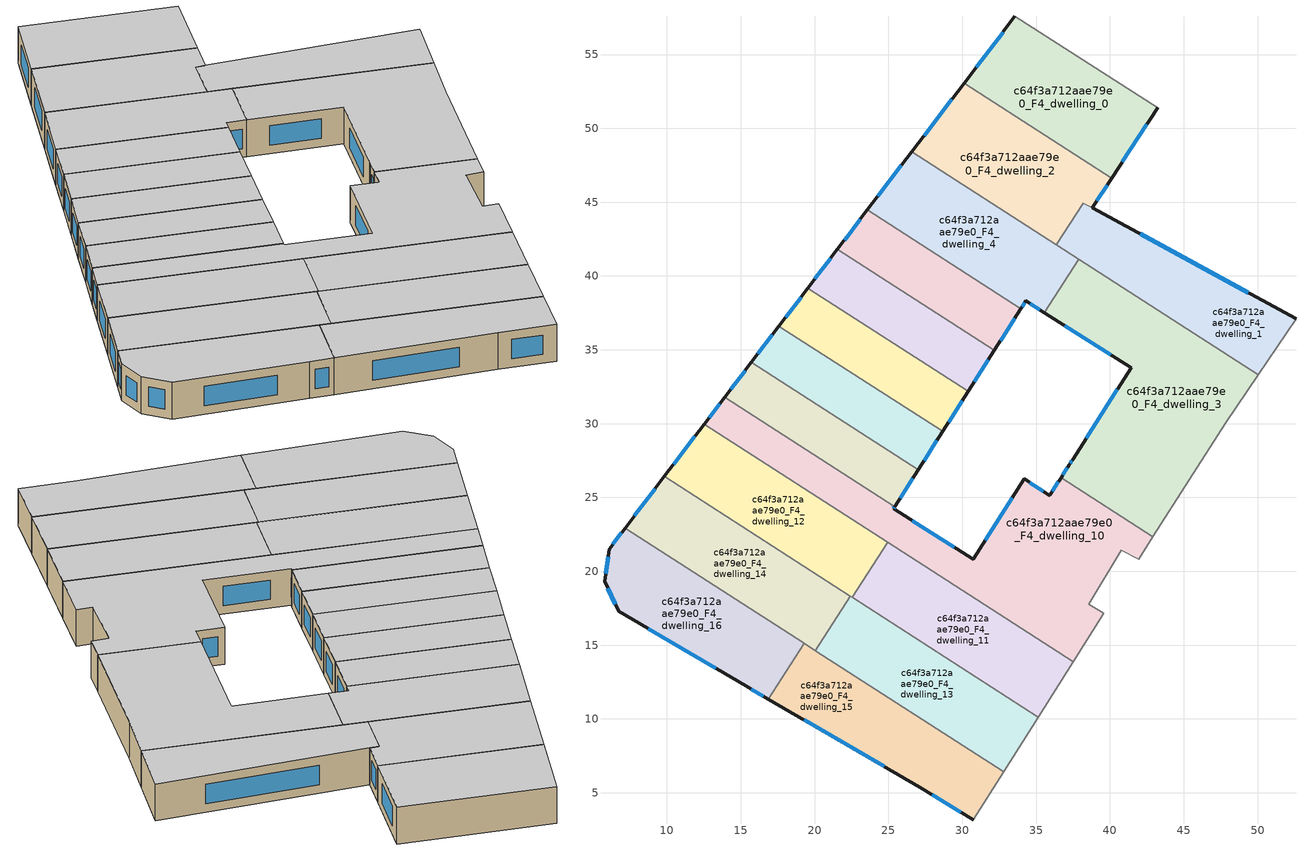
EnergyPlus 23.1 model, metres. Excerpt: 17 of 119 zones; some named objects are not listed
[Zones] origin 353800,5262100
c64f3a712aae79e0_F4_dwelling_0
 floor to c64f3a712aae79e0_F3_dwelling_0 (EU_floor_Construction): 43.23,51.41 40.11,46.62 30.12,53.06 33.57,57.59 z12
 wall outside (EU_wall_Construction): 33.57,57.59 30.12,53.06 / 40.11,46.62 43.23,51.41 z12:15
 wall to c64f3a712aae79e0_F4_dwelling_2 (EU_wall_Construction): 30.12,53.06 40.11,46.62 z12:15
 wall adiabatic (EU_wall_Construction): 43.23,51.41 33.57,57.59 z12:15
 window (EU_Window_Construction): 32.76,56.52 30.93,54.12 / 40.84,47.75 42.5,50.28 z12.7:14.3
 ceiling to c64f3a712aae79e0_F5_dwelling_0 (EU_floor_Construction): 40.11,46.62 43.23,51.41 33.57,57.59 30.12,53.06 z15
c64f3a712aae79e0_F4_dwelling_1
 floor to c64f3a712aae79e0_F3_dwelling_1 (EU_floor_Construction): 52.6,37.12 50.03,33.32 36.37,42.11 38.2,44.94 38.81,44.61 z12
 wall outside (EU_wall_Construction): 52.6,37.12 38.81,44.61 z12:15
 wall adiabatic (EU_wall_Construction): 50.03,33.32 52.6,37.12 z12:15
 wall to c64f3a712aae79e0_F4_dwelling_3 (EU_wall_Construction): 37.89,41.13 50.03,33.32 z12:15
 wall to c64f3a712aae79e0_F4_dwelling_2 (EU_wall_Construction): 38.81,44.61 38.2,44.94 36.37,42.11 z12:15
 wall to c64f3a712aae79e0_F4_dwelling_4 (EU_wall_Construction): 36.37,42.11 37.89,41.13 z12:15
 window (EU_Window_Construction): 49.36,38.88 42.05,42.85 z12.7:14.3
 ceiling to c64f3a712aae79e0_F5_dwelling_1 (EU_floor_Construction): 50.03,33.32 52.6,37.12 38.81,44.61 38.2,44.94 36.37,42.11 z15
c64f3a712aae79e0_F4_dwelling_10
 floor to c64f3a712aae79e0_F3_dwelling_10 (EU_floor_Construction): 36.69,26.34 42.91,22.34 41.93,20.82 40.77,21.42 38.55,17.75 39.58,17.15 37.52,13.89 12.53,29.97 13.91,31.79 25.43,24.38 25.34,24.24 30.73,20.82 34.18,26.26 35.9,25.16 35.92,25.15 z12
 wall outside (EU_wall_Construction): 13.91,31.79 12.53,29.97 / 36.69,26.34 35.92,25.15 35.9,25.16 34.18,26.26 30.73,20.82 25.34,24.24 25.43,24.38 z12:15
 wall adiabatic (EU_wall_Construction): 37.52,13.89 39.58,17.15 38.55,17.75 40.77,21.42 41.93,20.82 42.91,22.34 z12:15
 wall to c64f3a712aae79e0_F4_dwelling_9 (EU_wall_Construction): 25.43,24.38 13.91,31.79 z12:15
 wall to c64f3a712aae79e0_F4_dwelling_3 (EU_wall_Construction): 42.91,22.34 36.69,26.34 z12:15
 wall to c64f3a712aae79e0_F4_dwelling_11 (EU_wall_Construction): 24.96,21.97 37.52,13.89 z12:15
 wall to c64f3a712aae79e0_F4_dwelling_12 (EU_wall_Construction): 12.53,29.97 24.96,21.97 z12:15
 window (EU_Window_Construction): 13.59,31.36 12.85,30.4 / 25.36,24.27 25.41,24.34 / 29.46,21.62 26.61,23.44 / 33.37,24.98 31.54,22.09 / 35.49,25.42 34.58,26 / 36.51,26.06 36.1,25.43 z12.7:14.3
 ceiling to c64f3a712aae79e0_F5_dwelling_10 (EU_floor_Construction): 39.58,17.15 38.55,17.75 40.77,21.42 41.93,20.82 42.91,22.34 36.69,26.34 35.92,25.15 35.9,25.16 34.18,26.26 30.73,20.82 25.34,24.24 25.43,24.38 13.91,31.79 12.53,29.97 37.52,13.89 z15
c64f3a712aae79e0_F4_dwelling_11
 floor to c64f3a712aae79e0_F3_dwelling_11 (EU_floor_Construction): 37.52,13.89 35.15,10.13 22.55,18.24 24.96,21.97 z12
 wall adiabatic (EU_wall_Construction): 35.15,10.13 37.52,13.89 z12:15
 wall to c64f3a712aae79e0_F4_dwelling_12 (EU_wall_Construction): 24.96,21.97 22.55,18.24 z12:15
 wall to c64f3a712aae79e0_F4_dwelling_13 (EU_wall_Construction): 22.55,18.24 35.15,10.13 z12:15
 ceiling to c64f3a712aae79e0_F5_dwelling_11 (EU_floor_Construction): 35.15,10.13 37.52,13.89 24.96,21.97 22.55,18.24 z15
c64f3a712aae79e0_F4_dwelling_12
 floor to c64f3a712aae79e0_F3_dwelling_12 (EU_floor_Construction): 24.96,21.97 22.55,18.24 9.83,26.43 12.53,29.97 z12
 wall outside (EU_wall_Construction): 12.53,29.97 9.83,26.43 z12:15
 wall to c64f3a712aae79e0_F4_dwelling_14 (EU_wall_Construction): 9.83,26.43 22.42,18.32 z12:15
 wall to c64f3a712aae79e0_F4_dwelling_13 (EU_wall_Construction): 22.42,18.32 22.55,18.24 z12:15
 window (EU_Window_Construction): 11.89,29.14 10.46,27.26 z12.7:14.3
 ceiling to c64f3a712aae79e0_F5_dwelling_12 (EU_floor_Construction): 22.55,18.24 24.96,21.97 12.53,29.97 9.83,26.43 z15
c64f3a712aae79e0_F4_dwelling_13
 floor to c64f3a712aae79e0_F3_dwelling_13 (EU_floor_Construction): 35.15,10.13 32.8,6.42 20.05,14.64 22.42,18.32 z12
 wall adiabatic (EU_wall_Construction): 32.8,6.42 35.15,10.13 z12:15
 wall to c64f3a712aae79e0_F4_dwelling_14 (EU_wall_Construction): 22.42,18.32 20.05,14.64 z12:15
 wall to c64f3a712aae79e0_F4_dwelling_15 (EU_wall_Construction): 20.05,14.64 32.8,6.42 z12:15
 ceiling to c64f3a712aae79e0_F5_dwelling_13 (EU_floor_Construction): 32.8,6.42 35.15,10.13 22.42,18.32 20.05,14.64 z15
c64f3a712aae79e0_F4_dwelling_14
 floor to c64f3a712aae79e0_F3_dwelling_14 (EU_floor_Construction): 22.42,18.32 20.05,14.64 7.16,22.93 9.83,26.43 z12
 wall outside (EU_wall_Construction): 9.83,26.43 7.16,22.93 z12:15
 wall to c64f3a712aae79e0_F4_dwelling_16 (EU_wall_Construction): 7.16,22.93 19.3,15.12 z12:15
 wall to c64f3a712aae79e0_F4_dwelling_15 (EU_wall_Construction): 19.3,15.12 20.05,14.64 z12:15
 window (EU_Window_Construction): 9.2,25.61 7.79,23.75 z12.7:14.3
 ceiling to c64f3a712aae79e0_F5_dwelling_14 (EU_floor_Construction): 20.05,14.64 22.42,18.32 9.83,26.43 7.16,22.93 z15
c64f3a712aae79e0_F4_dwelling_15
 floor to c64f3a712aae79e0_F3_dwelling_15 (EU_floor_Construction): 32.8,6.42 30.75,3.18 27.12,5.38 16.87,11.34 19.3,15.12 z12
 wall outside (EU_wall_Construction): 16.87,11.34 27.12,5.38 30.75,3.18 z12:15
 wall to c64f3a712aae79e0_F4_dwelling_16 (EU_wall_Construction): 19.3,15.12 16.87,11.34 z12:15
 wall adiabatic (EU_wall_Construction): 30.75,3.18 32.8,6.42 z12:15
 window (EU_Window_Construction): 27.98,4.87 29.9,3.7 / 19.28,9.94 24.72,6.78 z12.7:14.3
 ceiling to c64f3a712aae79e0_F5_dwelling_15 (EU_floor_Construction): 30.75,3.18 32.8,6.42 19.3,15.12 16.87,11.34 27.12,5.38 z15
c64f3a712aae79e0_F4_dwelling_16
 floor to c64f3a712aae79e0_F3_dwelling_16 (EU_floor_Construction): 19.3,15.12 16.87,11.34 15.33,12.24 6.73,17.29 5.77,19.33 6.08,21.51 7.16,22.93 z12
 wall outside (EU_wall_Construction): 7.16,22.93 6.08,21.51 5.77,19.33 6.73,17.29 15.33,12.24 16.87,11.34 z12:15
 window (EU_Window_Construction): 15.69,12.03 16.51,11.55 / 8.75,16.1 13.31,13.43 / 5.99,18.85 6.5,17.77 / 6.01,21 5.84,19.84 / 6.91,22.6 6.33,21.84 z12.7:14.3
 ceiling to c64f3a712aae79e0_F5_dwelling_16 (EU_floor_Construction): 16.87,11.34 19.3,15.12 7.16,22.93 6.08,21.51 5.77,19.33 6.73,17.29 15.33,12.24 z15
c64f3a712aae79e0_F4_dwelling_2
 floor to c64f3a712aae79e0_F3_dwelling_2 (EU_floor_Construction): 40.11,46.62 38.81,44.61 38.2,44.94 36.37,42.11 26.58,48.41 30.12,53.06 z12
 wall outside (EU_wall_Construction): 30.12,53.06 26.58,48.41 / 38.81,44.61 40.11,46.62 z12:15
 wall to c64f3a712aae79e0_F4_dwelling_4 (EU_wall_Construction): 26.58,48.41 36.37,42.11 z12:15
 window (EU_Window_Construction): 29.29,51.97 27.41,49.5 / 39.11,45.08 39.81,46.15 z12.7:14.3
 ceiling to c64f3a712aae79e0_F5_dwelling_2 (EU_floor_Construction): 38.81,44.61 40.11,46.62 30.12,53.06 26.58,48.41 36.37,42.11 38.2,44.94 z15
c64f3a712aae79e0_F4_dwelling_3
 floor to c64f3a712aae79e0_F3_dwelling_3 (EU_floor_Construction): 50.03,33.32 47.83,30.06 42.91,22.34 36.69,26.34 37.25,27.23 37.47,27.57 41.44,33.79 35.56,37.51 37.89,41.13 z12
 wall outside (EU_wall_Construction): 35.56,37.51 41.44,33.79 37.47,27.57 37.25,27.23 36.69,26.34 z12:15
 wall to c64f3a712aae79e0_F4_dwelling_4 (EU_wall_Construction): 37.89,41.13 35.56,37.51 z12:15
 wall adiabatic (EU_wall_Construction): 42.91,22.34 47.83,30.06 50.03,33.32 z12:15
 window (EU_Window_Construction): 37.42,27.49 37.3,27.31 / 40.5,32.33 38.4,29.03 / 36.94,36.64 40.06,34.67 / 37.12,27.02 36.82,26.55 z12.7:14.3
 ceiling to c64f3a712aae79e0_F5_dwelling_3 (EU_floor_Construction): 42.91,22.34 47.83,30.06 50.03,33.32 37.89,41.13 35.56,37.51 41.44,33.79 37.47,27.57 37.25,27.23 36.69,26.34 z15
c64f3a712aae79e0_F4_dwelling_4
 floor to c64f3a712aae79e0_F3_dwelling_4 (EU_floor_Construction): 37.89,41.13 35.56,37.51 34.3,38.31 33.97,37.79 23.58,44.47 26.58,48.41 z12
 wall outside (EU_wall_Construction): 26.58,48.41 23.58,44.47 / 33.97,37.79 34.3,38.31 35.56,37.51 z12:15
 wall to c64f3a712aae79e0_F4_dwelling_5 (EU_wall_Construction): 23.58,44.47 33.97,37.79 z12:15
 window (EU_Window_Construction): 25.87,47.49 24.28,45.4 / 34.59,38.12 35.26,37.7 / 34.05,37.91 34.22,38.19 z12.7:14.3
 ceiling to c64f3a712aae79e0_F5_dwelling_4 (EU_floor_Construction): 35.56,37.51 37.89,41.13 26.58,48.41 23.58,44.47 33.97,37.79 34.3,38.31 z15
c64f3a712aae79e0_F4_dwelling_5
 floor to c64f3a712aae79e0_F3_dwelling_5 (EU_floor_Construction): 33.97,37.79 32.17,34.97 21.54,41.81 23.58,44.47 z12
 wall outside (EU_wall_Construction): 23.58,44.47 21.54,41.81 / 32.17,34.97 33.97,37.79 z12:15
 wall to c64f3a712aae79e0_F4_dwelling_6 (EU_wall_Construction): 21.54,41.81 32.17,34.97 z12:15
 window (EU_Window_Construction): 23.1,43.85 22.02,42.43 / 32.59,35.63 33.55,37.12 z12.7:14.3
 ceiling to c64f3a712aae79e0_F5_dwelling_5 (EU_floor_Construction): 32.17,34.97 33.97,37.79 23.58,44.47 21.54,41.81 z15
c64f3a712aae79e0_F4_dwelling_6
 floor to c64f3a712aae79e0_F3_dwelling_6 (EU_floor_Construction): 32.17,34.97 30.4,32.19 19.54,39.18 21.54,41.81 z12
 wall outside (EU_wall_Construction): 21.54,41.81 19.54,39.18 / 30.4,32.19 32.17,34.97 z12:15
 wall to c64f3a712aae79e0_F4_dwelling_7 (EU_wall_Construction): 19.54,39.18 30.4,32.19 z12:15
 window (EU_Window_Construction): 21.07,41.19 20.01,39.8 / 30.82,32.84 31.76,34.31 z12.7:14.3
 ceiling to c64f3a712aae79e0_F5_dwelling_6 (EU_floor_Construction): 30.4,32.19 32.17,34.97 21.54,41.81 19.54,39.18 z15
c64f3a712aae79e0_F4_dwelling_7
 floor to c64f3a712aae79e0_F3_dwelling_7 (EU_floor_Construction): 30.4,32.19 28.67,29.47 17.58,36.61 19.54,39.18 z12
 wall outside (EU_wall_Construction): 19.54,39.18 17.58,36.61 / 28.67,29.47 30.4,32.19 z12:15
 wall to c64f3a712aae79e0_F4_dwelling_8 (EU_wall_Construction): 17.58,36.61 28.67,29.47 z12:15
 window (EU_Window_Construction): 19.08,38.58 18.04,37.21 / 29.08,30.11 30,31.55 z12.7:14.3
 ceiling to c64f3a712aae79e0_F5_dwelling_7 (EU_floor_Construction): 28.67,29.47 30.4,32.19 19.54,39.18 17.58,36.61 z15
c64f3a712aae79e0_F4_dwelling_8
 floor to c64f3a712aae79e0_F3_dwelling_8 (EU_floor_Construction): 28.67,29.47 27.02,26.87 15.71,34.15 17.58,36.61 z12
 wall outside (EU_wall_Construction): 17.58,36.61 15.71,34.15 / 27.02,26.87 28.67,29.47 z12:15
 wall to c64f3a712aae79e0_F4_dwelling_9 (EU_wall_Construction): 15.71,34.15 27.02,26.87 z12:15
 window (EU_Window_Construction): 17.14,36.03 16.15,34.73 / 27.41,27.48 28.28,28.86 z12.7:14.3
 ceiling to c64f3a712aae79e0_F5_dwelling_8 (EU_floor_Construction): 27.02,26.87 28.67,29.47 17.58,36.61 15.71,34.15 z15
c64f3a712aae79e0_F4_dwelling_9
 floor to c64f3a712aae79e0_F3_dwelling_9 (EU_floor_Construction): 27.02,26.87 25.43,24.38 13.91,31.79 15.71,34.15 z12
 wall outside (EU_wall_Construction): 15.71,34.15 13.91,31.79 / 25.43,24.38 27.02,26.87 z12:15
 window (EU_Window_Construction): 15.29,33.6 14.33,32.34 / 25.8,24.96 26.64,26.29 z12.7:14.3
 ceiling to c64f3a712aae79e0_F5_dwelling_9 (EU_floor_Construction): 25.43,24.38 27.02,26.87 15.71,34.15 13.91,31.79 z15
[Building]
EU S2 Campaign: North Axis=0; Terrain=City; Solar Distribution=FullExterior
[Site:Location]
Budapest.Ferenc.Liszt.Intl.AP: Latitude=47.437; Longitude=19.256; Time Zone=1; Elevation=185
[SizingPeriod:WeatherFileDays]
AnnualSizingPeriod: Begin Month=1; Begin Day of Month=1; End Month=12; End Day of Month=31; Day of Week for Start Day=Monday; Use Weather File Daylight Saving Period=No; Use Weather File Rain and Snow Indicators=No
[MATERIAL]
EU_InternalMass_Material: Roughness=MediumRough; Thickness=0.1; Conductivity=1; Density=1800; Specific Heat=900; Thermal Absorptance=0.9; Solar Absorptance=0.7; Visible Absorptance=0.7
[MATERIAL:NOMASS] Roughness=MediumRough; Thermal Absorptance=0.9; Solar Absorptance=0.7; Visible Absorptance=0.7
Name | Thermal Resistance
EU_wall_NoMass | 0.832559
EU_floor_NoMass | 0.872794
[WINDOWMATERIAL:SIMPLEGLAZINGSYSTEM]
EU_Window_SimpleGlazing: UFactor=2.79869; Solar Heat Gain Coefficient=0.75; Visible Transmittance=0.75
[CONSTRUCTION]
EU_wall_Construction: EU_wall_NoMass
EU_floor_Construction: EU_floor_NoMass
EU_Window_Construction: EU_Window_SimpleGlazing
EU_InternalMass_Construction: EU_InternalMass_Material
[ZONE] Type=1; Multiplier=1; Ceiling Height=autocalculate; Floor Area=autocalculate; Part of Total Floor Area=Yes
Name | Volume
c64f3a712aae79e0_F4_dwelling_0 | 199.343
c64f3a712aae79e0_F4_dwelling_1 | 194.255
c64f3a712aae79e0_F4_dwelling_10 | 393.995
c64f3a712aae79e0_F4_dwelling_11 | 199.332
c64f3a712aae79e0_F4_dwelling_12 | 199.319
c64f3a712aae79e0_F4_dwelling_13 | 199.342
c64f3a712aae79e0_F4_dwelling_14 | 199.357
c64f3a712aae79e0_F4_dwelling_15 | 199.366
c64f3a712aae79e0_F4_dwelling_16 | 199.352
c64f3a712aae79e0_F4_dwelling_2 | 204.404
c64f3a712aae79e0_F4_dwelling_3 | 380.146
c64f3a712aae79e0_F4_dwelling_4 | 199.378
c64f3a712aae79e0_F4_dwelling_5 | 125.259
c64f3a712aae79e0_F4_dwelling_6 | 126.239
c64f3a712aae79e0_F4_dwelling_7 | 126.145
c64f3a712aae79e0_F4_dwelling_8 | 123.091
c64f3a712aae79e0_F4_dwelling_9 | 120.557
[INTERNALMASS] Construction=EU_InternalMass_Construction
Name | Zone or ZoneList | Surface Area
c64f3a712aae79e0_F4_dwelling_0_EU_InternalMass | c64f3a712aae79e0_F4_dwelling_0 | 66.4478
c64f3a712aae79e0_F4_dwelling_1_EU_InternalMass | c64f3a712aae79e0_F4_dwelling_1 | 64.7526
c64f3a712aae79e0_F4_dwelling_2_EU_InternalMass | c64f3a712aae79e0_F4_dwelling_2 | 68.1368
c64f3a712aae79e0_F4_dwelling_3_EU_InternalMass | c64f3a712aae79e0_F4_dwelling_3 | 126.72
c64f3a712aae79e0_F4_dwelling_4_EU_InternalMass | c64f3a712aae79e0_F4_dwelling_4 | 66.4592
c64f3a712aae79e0_F4_dwelling_5_EU_InternalMass | c64f3a712aae79e0_F4_dwelling_5 | 41.7529
c64f3a712aae79e0_F4_dwelling_6_EU_InternalMass | c64f3a712aae79e0_F4_dwelling_6 | 42.0798
c64f3a712aae79e0_F4_dwelling_7_EU_InternalMass | c64f3a712aae79e0_F4_dwelling_7 | 42.0483
c64f3a712aae79e0_F4_dwelling_8_EU_InternalMass | c64f3a712aae79e0_F4_dwelling_8 | 41.0304
c64f3a712aae79e0_F4_dwelling_9_EU_InternalMass | c64f3a712aae79e0_F4_dwelling_9 | 40.1858
c64f3a712aae79e0_F4_dwelling_10_EU_InternalMass | c64f3a712aae79e0_F4_dwelling_10 | 131.334
c64f3a712aae79e0_F4_dwelling_11_EU_InternalMass | c64f3a712aae79e0_F4_dwelling_11 | 66.4449
c64f3a712aae79e0_F4_dwelling_12_EU_InternalMass | c64f3a712aae79e0_F4_dwelling_12 | 66.4389
c64f3a712aae79e0_F4_dwelling_13_EU_InternalMass | c64f3a712aae79e0_F4_dwelling_13 | 66.4485
c64f3a712aae79e0_F4_dwelling_14_EU_InternalMass | c64f3a712aae79e0_F4_dwelling_14 | 66.4522
c64f3a712aae79e0_F4_dwelling_15_EU_InternalMass | c64f3a712aae79e0_F4_dwelling_15 | 66.455
c64f3a712aae79e0_F4_dwelling_16_EU_InternalMass | c64f3a712aae79e0_F4_dwelling_16 | 66.4503
[OTHEREQUIPMENT] Fuel Type=Electricity; Design Level Calculation Method=Watts/Area; Power per Zone Floor Area=1; Fraction Latent=0; Fraction Radiant=0; Fraction Lost=0; Carbon Dioxide Generation Rate=0; EndUse Subcategory=EU_Step8_InternalGains
Name | Zone or ZoneList or Space or SpaceList | Schedule
EU_Step8_InternalGain_c64f3a712aae79e0_F4_dwelling_0_f000 | c64f3a712aae79e0_F4_dwelling_0 | EU_Step8_GainSchedule_c64f3a712aae79e0_F4_dwelling_0_f000
EU_Step8_InternalGain_c64f3a712aae79e0_F4_dwelling_1_f000 | c64f3a712aae79e0_F4_dwelling_1 | EU_Step8_GainSchedule_c64f3a712aae79e0_F4_dwelling_1_f000
EU_Step8_InternalGain_c64f3a712aae79e0_F4_dwelling_2_f000 | c64f3a712aae79e0_F4_dwelling_2 | EU_Step8_GainSchedule_c64f3a712aae79e0_F4_dwelling_2_f000
EU_Step8_InternalGain_c64f3a712aae79e0_F4_dwelling_3_f000 | c64f3a712aae79e0_F4_dwelling_3 | EU_Step8_GainSchedule_c64f3a712aae79e0_F4_dwelling_3_f000
EU_Step8_InternalGain_c64f3a712aae79e0_F4_dwelling_4_f000 | c64f3a712aae79e0_F4_dwelling_4 | EU_Step8_GainSchedule_c64f3a712aae79e0_F4_dwelling_4_f000
EU_Step8_InternalGain_c64f3a712aae79e0_F4_dwelling_5_f000 | c64f3a712aae79e0_F4_dwelling_5 | EU_Step8_GainSchedule_c64f3a712aae79e0_F4_dwelling_5_f000
EU_Step8_InternalGain_c64f3a712aae79e0_F4_dwelling_6_f000 | c64f3a712aae79e0_F4_dwelling_6 | EU_Step8_GainSchedule_c64f3a712aae79e0_F4_dwelling_6_f000
EU_Step8_InternalGain_c64f3a712aae79e0_F4_dwelling_7_f000 | c64f3a712aae79e0_F4_dwelling_7 | EU_Step8_GainSchedule_c64f3a712aae79e0_F4_dwelling_7_f000
EU_Step8_InternalGain_c64f3a712aae79e0_F4_dwelling_8_f000 | c64f3a712aae79e0_F4_dwelling_8 | EU_Step8_GainSchedule_c64f3a712aae79e0_F4_dwelling_8_f000
EU_Step8_InternalGain_c64f3a712aae79e0_F4_dwelling_9_f000 | c64f3a712aae79e0_F4_dwelling_9 | EU_Step8_GainSchedule_c64f3a712aae79e0_F4_dwelling_9_f000
EU_Step8_InternalGain_c64f3a712aae79e0_F4_dwelling_10_f000 | c64f3a712aae79e0_F4_dwelling_10 | EU_Step8_GainSchedule_c64f3a712aae79e0_F4_dwelling_10_f000
EU_Step8_InternalGain_c64f3a712aae79e0_F4_dwelling_11_f000 | c64f3a712aae79e0_F4_dwelling_11 | EU_Step8_GainSchedule_c64f3a712aae79e0_F4_dwelling_11_f000
EU_Step8_InternalGain_c64f3a712aae79e0_F4_dwelling_12_f000 | c64f3a712aae79e0_F4_dwelling_12 | EU_Step8_GainSchedule_c64f3a712aae79e0_F4_dwelling_12_f000
EU_Step8_InternalGain_c64f3a712aae79e0_F4_dwelling_13_f000 | c64f3a712aae79e0_F4_dwelling_13 | EU_Step8_GainSchedule_c64f3a712aae79e0_F4_dwelling_13_f000
EU_Step8_InternalGain_c64f3a712aae79e0_F4_dwelling_14_f000 | c64f3a712aae79e0_F4_dwelling_14 | EU_Step8_GainSchedule_c64f3a712aae79e0_F4_dwelling_14_f000
EU_Step8_InternalGain_c64f3a712aae79e0_F4_dwelling_15_f000 | c64f3a712aae79e0_F4_dwelling_15 | EU_Step8_GainSchedule_c64f3a712aae79e0_F4_dwelling_15_f000
EU_Step8_InternalGain_c64f3a712aae79e0_F4_dwelling_16_f000 | c64f3a712aae79e0_F4_dwelling_16 | EU_Step8_GainSchedule_c64f3a712aae79e0_F4_dwelling_16_f000
[ZONEVENTILATION:DESIGNFLOWRATE] Schedule=EU_AlwaysOn; Design Flow Rate Calculation Method=AirChanges/Hour; Air Changes per Hour=0.475469; Ventilation Type=Natural; Fan Pressure Rise=0; Fan Total Efficiency=1; Constant Term Coefficient=1; Temperature Term Coefficient=0; Velocity Term Coefficient=0; Velocity Squared Term Coefficient=0; Minimum Indoor Temperature=-100; Maximum Indoor Temperature=100; Delta Temperature=-100; Minimum Outdoor Temperature=-100; Maximum Outdoor Temperature=100; Maximum Wind Speed=40
Name | Zone or ZoneList or Space or SpaceList
EU_ConstantAir_c64f3a712aae79e0_F4_dwelling_0 | c64f3a712aae79e0_F4_dwelling_0
EU_ConstantAir_c64f3a712aae79e0_F4_dwelling_1 | c64f3a712aae79e0_F4_dwelling_1
EU_ConstantAir_c64f3a712aae79e0_F4_dwelling_2 | c64f3a712aae79e0_F4_dwelling_2
EU_ConstantAir_c64f3a712aae79e0_F4_dwelling_3 | c64f3a712aae79e0_F4_dwelling_3
EU_ConstantAir_c64f3a712aae79e0_F4_dwelling_4 | c64f3a712aae79e0_F4_dwelling_4
EU_ConstantAir_c64f3a712aae79e0_F4_dwelling_5 | c64f3a712aae79e0_F4_dwelling_5
EU_ConstantAir_c64f3a712aae79e0_F4_dwelling_6 | c64f3a712aae79e0_F4_dwelling_6
EU_ConstantAir_c64f3a712aae79e0_F4_dwelling_7 | c64f3a712aae79e0_F4_dwelling_7
EU_ConstantAir_c64f3a712aae79e0_F4_dwelling_8 | c64f3a712aae79e0_F4_dwelling_8
EU_ConstantAir_c64f3a712aae79e0_F4_dwelling_9 | c64f3a712aae79e0_F4_dwelling_9
EU_ConstantAir_c64f3a712aae79e0_F4_dwelling_10 | c64f3a712aae79e0_F4_dwelling_10
EU_ConstantAir_c64f3a712aae79e0_F4_dwelling_11 | c64f3a712aae79e0_F4_dwelling_11
EU_ConstantAir_c64f3a712aae79e0_F4_dwelling_12 | c64f3a712aae79e0_F4_dwelling_12
EU_ConstantAir_c64f3a712aae79e0_F4_dwelling_13 | c64f3a712aae79e0_F4_dwelling_13
EU_ConstantAir_c64f3a712aae79e0_F4_dwelling_14 | c64f3a712aae79e0_F4_dwelling_14
EU_ConstantAir_c64f3a712aae79e0_F4_dwelling_15 | c64f3a712aae79e0_F4_dwelling_15
EU_ConstantAir_c64f3a712aae79e0_F4_dwelling_16 | c64f3a712aae79e0_F4_dwelling_16
[HVACTEMPLATE:ZONE:IDEALLOADSAIRSYSTEM] System Availability Schedule=EU_AlwaysOn; Maximum Heating Supply Air Temperature=50; Minimum Cooling Supply Air Temperature=13; Maximum Heating Supply Air Humidity Ratio=0.0156; Minimum Cooling Supply Air Humidity Ratio=0.0077; Heating Limit=NoLimit; Cooling Limit=NoLimit; Heating Availability Schedule=EU_AlwaysOn; Cooling Availability Schedule=EU_CoolingOff; Dehumidification Control Type=ConstantSensibleHeatRatio; Cooling Sensible Heat Ratio=0.7; Dehumidification Setpoint=60; Humidification Control Type=None; Humidification Setpoint=30; Outdoor Air Method=None; Outdoor Air Flow Rate per Person=0.00944; Outdoor Air Flow Rate per Zone Floor Area=0; Outdoor Air Flow Rate per Zone=0; Demand Controlled Ventilation Type=None; Outdoor Air Economizer Type=NoEconomizer; Heat Recovery Type=None; Sensible Heat Recovery Effectiveness=0.7; Latent Heat Recovery Effectiveness=0.65
Name | Template Thermostat
c64f3a712aae79e0_F4_dwelling_0 | EU_HeatOnly_c64f3a712aae79e0_F4_dwelling_0
c64f3a712aae79e0_F4_dwelling_1 | EU_HeatOnly_c64f3a712aae79e0_F4_dwelling_1
c64f3a712aae79e0_F4_dwelling_2 | EU_HeatOnly_c64f3a712aae79e0_F4_dwelling_2
c64f3a712aae79e0_F4_dwelling_3 | EU_HeatOnly_c64f3a712aae79e0_F4_dwelling_3
c64f3a712aae79e0_F4_dwelling_4 | EU_HeatOnly_c64f3a712aae79e0_F4_dwelling_4
c64f3a712aae79e0_F4_dwelling_5 | EU_HeatOnly_c64f3a712aae79e0_F4_dwelling_5
c64f3a712aae79e0_F4_dwelling_6 | EU_HeatOnly_c64f3a712aae79e0_F4_dwelling_6
c64f3a712aae79e0_F4_dwelling_7 | EU_HeatOnly_c64f3a712aae79e0_F4_dwelling_7
c64f3a712aae79e0_F4_dwelling_8 | EU_HeatOnly_c64f3a712aae79e0_F4_dwelling_8
c64f3a712aae79e0_F4_dwelling_9 | EU_HeatOnly_c64f3a712aae79e0_F4_dwelling_9
c64f3a712aae79e0_F4_dwelling_10 | EU_HeatOnly_c64f3a712aae79e0_F4_dwelling_10
c64f3a712aae79e0_F4_dwelling_11 | EU_HeatOnly_c64f3a712aae79e0_F4_dwelling_11
c64f3a712aae79e0_F4_dwelling_12 | EU_HeatOnly_c64f3a712aae79e0_F4_dwelling_12
c64f3a712aae79e0_F4_dwelling_13 | EU_HeatOnly_c64f3a712aae79e0_F4_dwelling_13
c64f3a712aae79e0_F4_dwelling_14 | EU_HeatOnly_c64f3a712aae79e0_F4_dwelling_14
c64f3a712aae79e0_F4_dwelling_15 | EU_HeatOnly_c64f3a712aae79e0_F4_dwelling_15
c64f3a712aae79e0_F4_dwelling_16 | EU_HeatOnly_c64f3a712aae79e0_F4_dwelling_16
[SIZING:ZONE] Zone Cooling Design Supply Air Temperature Input Method=SupplyAirTemperature; Zone Cooling Design Supply Air Temperature=13; Zone Heating Design Supply Air Temperature Input Method=SupplyAirTemperature; Zone Heating Design Supply Air Temperature=50; Zone Cooling Design Supply Air Humidity Ratio=0.008; Zone Heating Design Supply Air Humidity Ratio=0.008; Cooling Design Air Flow Method=DesignDay; Cooling Design Air Flow Rate=0; Cooling Minimum Air Flow per Zone Floor Area=0.000762; Cooling Minimum Air Flow=0; Cooling Minimum Air Flow Fraction=0.2; Heating Design Air Flow Method=DesignDay; Heating Design Air Flow Rate=0; Heating Maximum Air Flow per Zone Floor Area=0.002032; Heating Maximum Air Flow=0.141576; Heating Maximum Air Flow Fraction=0.3; Account for Dedicated Outdoor Air System=No; Dedicated Outdoor Air System Control Strategy=NeutralSupplyAir; Dedicated Outdoor Air Low Setpoint Temperature for Design=autosize; Dedicated Outdoor Air High Setpoint Temperature for Design=autosize; Zone Load Sizing Method=Sensible Load Only No Latent Load; Zone Latent Cooling Design Supply Air Humidity Ratio Input Method=HumidityRatioDifference; Zone Cooling Design Supply Air Humidity Ratio Difference=0.005; Zone Latent Heating Design Supply Air Humidity Ratio Input Method=HumidityRatioDifference; Zone Humidification Design Supply Air Humidity Ratio Difference=0.005
c64f3a712aae79e0_F4_dwelling_0; c64f3a712aae79e0_F4_dwelling_1; c64f3a712aae79e0_F4_dwelling_2; c64f3a712aae79e0_F4_dwelling_3; c64f3a712aae79e0_F4_dwelling_4; c64f3a712aae79e0_F4_dwelling_5; c64f3a712aae79e0_F4_dwelling_6; c64f3a712aae79e0_F4_dwelling_7; c64f3a712aae79e0_F4_dwelling_8; c64f3a712aae79e0_F4_dwelling_9; c64f3a712aae79e0_F4_dwelling_10; c64f3a712aae79e0_F4_dwelling_11; c64f3a712aae79e0_F4_dwelling_12; c64f3a712aae79e0_F4_dwelling_13; c64f3a712aae79e0_F4_dwelling_14; c64f3a712aae79e0_F4_dwelling_15; c64f3a712aae79e0_F4_dwelling_16
[SCHEDULE:CONSTANT]
Name | Hourly Value
EU_AlwaysOn | 1
EU_CoolingOff | 0
[SCHEDULE:FILE] Column Number=1; Rows to Skip at Top=0; Number of Hours of Data=8760; Column Separator=Comma; Interpolate to Timestep=No; Minutes per Item=60; Adjust Schedule for Daylight Savings=Yes
Name | File
EU_Step8_GainSchedule_c64f3a712aae79e0_F4_dwelling_0_f000 | ../../schedules/c64f3a712aae79e0/c64f3a712aae79e0_F4_dwelling_0_f000_gain.csv
EU_Step8_GainSchedule_c64f3a712aae79e0_F4_dwelling_1_f000 | ../../schedules/c64f3a712aae79e0/c64f3a712aae79e0_F4_dwelling_1_f000_gain.csv
EU_Step8_GainSchedule_c64f3a712aae79e0_F4_dwelling_2_f000 | ../../schedules/c64f3a712aae79e0/c64f3a712aae79e0_F4_dwelling_2_f000_gain.csv
EU_Step8_GainSchedule_c64f3a712aae79e0_F4_dwelling_3_f000 | ../../schedules/c64f3a712aae79e0/c64f3a712aae79e0_F4_dwelling_3_f000_gain.csv
EU_Step8_GainSchedule_c64f3a712aae79e0_F4_dwelling_4_f000 | ../../schedules/c64f3a712aae79e0/c64f3a712aae79e0_F4_dwelling_4_f000_gain.csv
EU_Step8_GainSchedule_c64f3a712aae79e0_F4_dwelling_5_f000 | ../../schedules/c64f3a712aae79e0/c64f3a712aae79e0_F4_dwelling_5_f000_gain.csv
EU_Step8_GainSchedule_c64f3a712aae79e0_F4_dwelling_6_f000 | ../../schedules/c64f3a712aae79e0/c64f3a712aae79e0_F4_dwelling_6_f000_gain.csv
EU_Step8_GainSchedule_c64f3a712aae79e0_F4_dwelling_7_f000 | ../../schedules/c64f3a712aae79e0/c64f3a712aae79e0_F4_dwelling_7_f000_gain.csv
EU_Step8_GainSchedule_c64f3a712aae79e0_F4_dwelling_8_f000 | ../../schedules/c64f3a712aae79e0/c64f3a712aae79e0_F4_dwelling_8_f000_gain.csv
EU_Step8_GainSchedule_c64f3a712aae79e0_F4_dwelling_9_f000 | ../../schedules/c64f3a712aae79e0/c64f3a712aae79e0_F4_dwelling_9_f000_gain.csv
EU_Step8_GainSchedule_c64f3a712aae79e0_F4_dwelling_10_f000 | ../../schedules/c64f3a712aae79e0/c64f3a712aae79e0_F4_dwelling_10_f000_gain.csv
EU_Step8_GainSchedule_c64f3a712aae79e0_F4_dwelling_11_f000 | ../../schedules/c64f3a712aae79e0/c64f3a712aae79e0_F4_dwelling_11_f000_gain.csv
EU_Step8_GainSchedule_c64f3a712aae79e0_F4_dwelling_12_f000 | ../../schedules/c64f3a712aae79e0/c64f3a712aae79e0_F4_dwelling_12_f000_gain.csv
EU_Step8_GainSchedule_c64f3a712aae79e0_F4_dwelling_13_f000 | ../../schedules/c64f3a712aae79e0/c64f3a712aae79e0_F4_dwelling_13_f000_gain.csv
EU_Step8_GainSchedule_c64f3a712aae79e0_F4_dwelling_14_f000 | ../../schedules/c64f3a712aae79e0/c64f3a712aae79e0_F4_dwelling_14_f000_gain.csv
EU_Step8_GainSchedule_c64f3a712aae79e0_F4_dwelling_15_f000 | ../../schedules/c64f3a712aae79e0/c64f3a712aae79e0_F4_dwelling_15_f000_gain.csv
EU_Step8_GainSchedule_c64f3a712aae79e0_F4_dwelling_16_f000 | ../../schedules/c64f3a712aae79e0/c64f3a712aae79e0_F4_dwelling_16_f000_gain.csv
